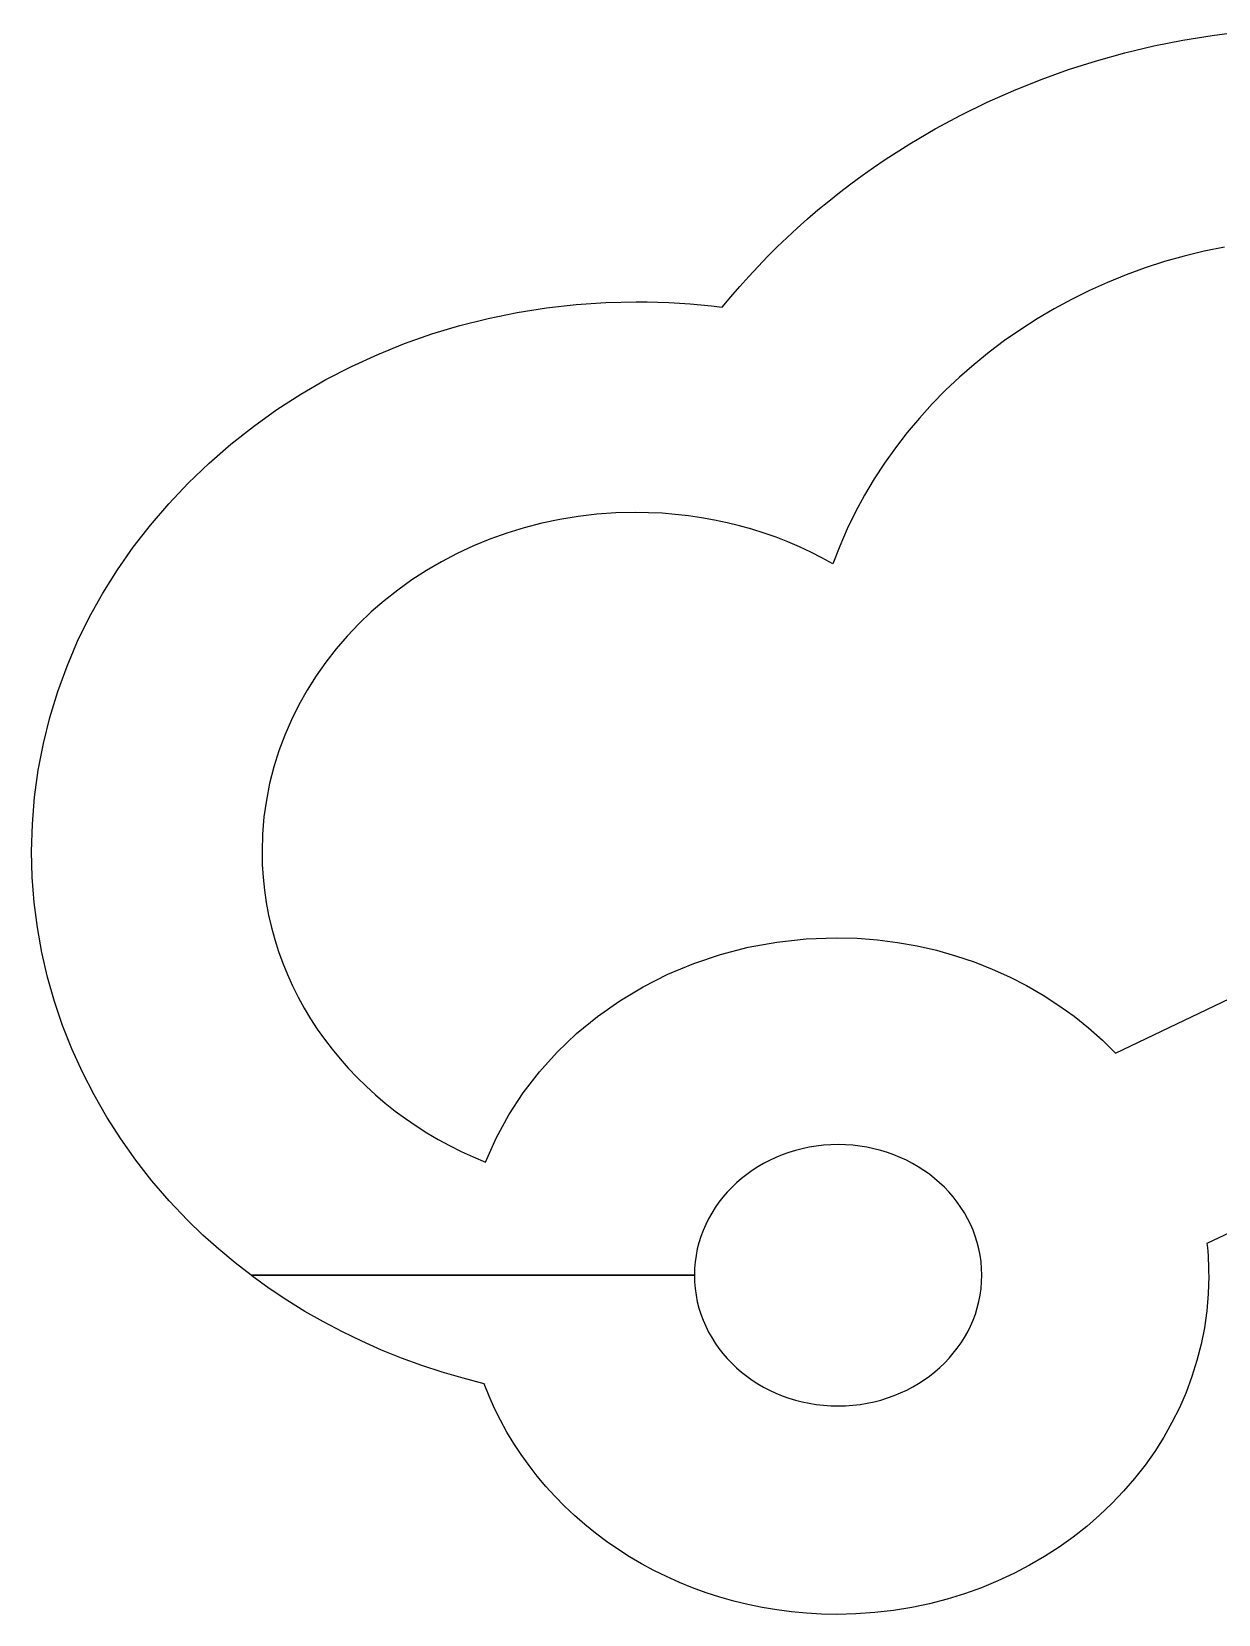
# Model space of a CAD drawing. Header units: millimetres. Extents: x 5 to 293, y -205 to -3.
# Drawn here: x 124.88 to 129.14, y -204.67 to -198.99 of the extents above; entities that cross this region are included whole.
import ezdxf

# ---------------------------------------------------------------- set-up
doc = ezdxf.new("R2010")
doc.units = ezdxf.units.MM
doc.layers.add('BLUETHIRTYONE', color=171, linetype='CONTINUOUS')
doc.layers.add('RED', color=14, linetype='CONTINUOUS')

msp = doc.modelspace()

# ---------------------------------------------------------------- linework, layer by layer
at = {"layer": 'BLUETHIRTYONE', "linetype": 'CONTINUOUS'}
for p, q in [((128.9083, -199.0456), (129.0125, -199.0248)), ((129.0125, -199.0248), (129.1178, -199.0076)), ((129.1178, -199.0076), (129.2241, -198.9943)), ((128.7036, -199.0984), (128.8053, -199.0702)), ((128.8053, -199.0702), (128.9083, -199.0456)), ((128.5042, -199.1658), (128.6032, -199.1303)), ((128.6032, -199.1303), (128.7036, -199.0984)), ((128.4067, -199.2049), (128.5042, -199.1658)), ((128.2167, -199.2938), (128.3108, -199.2476)), ((128.3108, -199.2476), (128.4067, -199.2049)), ((128.1242, -199.3435), (128.2167, -199.2938)), ((128.0336, -199.3967), (128.1242, -199.3435)), ((127.9449, -199.4534), (128.0336, -199.3967)), ((127.8618, -199.5109), (127.903, -199.4818)), ((127.903, -199.4818), (127.9449, -199.4534)), ((127.8212, -199.5407), (127.8618, -199.5109)), ((127.7423, -199.6021), (127.7814, -199.5711)), ((127.7814, -199.5711), (127.8212, -199.5407)), ((127.6661, -199.666), (127.7038, -199.6337)), ((127.7038, -199.6337), (127.7423, -199.6021)), ((127.5929, -199.7324), (127.6292, -199.6989)), ((127.6292, -199.6989), (127.6661, -199.666)), ((127.5574, -199.7665), (127.5929, -199.7324)), ((127.4887, -199.8364), (127.5227, -199.8011)), ((127.5227, -199.8011), (127.5574, -199.7665)), ((128.9475, -199.8195), (128.8781, -199.8419)), ((129.0182, -199.7995), (128.9475, -199.8195)), ((129.0901, -199.782), (129.0182, -199.7995)), ((129.163, -199.7671), (129.0901, -199.782)), ((127.423, -199.9085), (127.4555, -199.8722)), ((127.4555, -199.8722), (127.4887, -199.8364)), ((128.8099, -199.8667), (128.7431, -199.8938)), ((128.8781, -199.8419), (128.8099, -199.8667)), ((127.3913, -199.9454), (127.423, -199.9085)), ((128.6776, -199.9232), (128.6137, -199.9548)), ((128.7431, -199.8938), (128.6776, -199.9232)), ((126.6244, -200.0018), (126.7293, -199.9853)), ((126.7293, -199.9853), (126.8356, -199.9734)), ((126.8356, -199.9734), (126.943, -199.9663)), ((126.943, -199.9663), (127.0514, -199.9639)), ((127.0514, -199.9639), (127.0904, -199.9642)), ((127.0904, -199.9642), (127.1293, -199.965)), ((127.1293, -199.965), (127.1681, -199.9664)), ((127.1681, -199.9664), (127.2067, -199.9684)), ((127.2067, -199.9684), (127.2452, -199.971)), ((127.2452, -199.971), (127.2836, -199.9743)), ((127.2836, -199.9743), (127.322, -199.9783)), ((127.322, -199.9783), (127.3604, -199.9829)), ((127.3604, -199.9829), (127.3913, -199.9454)), ((128.5512, -199.9886), (128.4903, -200.0244)), ((128.6137, -199.9548), (128.5512, -199.9886)), ((126.3186, -200.0786), (126.4188, -200.0485)), ((126.4188, -200.0485), (126.5208, -200.0229)), ((126.5208, -200.0229), (126.6244, -200.0018)), ((128.4903, -200.0244), (128.4311, -200.0624)), ((126.2202, -200.1131), (126.3186, -200.0786)), ((128.3736, -200.1023), (128.3179, -200.1441)), ((128.4311, -200.0624), (128.3736, -200.1023)), ((126.0297, -200.1953), (126.1239, -200.1521)), ((126.1239, -200.1521), (126.2202, -200.1131)), ((128.3179, -200.1441), (128.264, -200.1879)), ((125.9379, -200.2428), (126.0297, -200.1953)), ((128.264, -200.1879), (128.2119, -200.2334)), ((125.8486, -200.2946), (125.9379, -200.2428)), ((128.2119, -200.2334), (128.1618, -200.2808)), ((125.7619, -200.3505), (125.8486, -200.2946)), ((128.1138, -200.3299), (128.0678, -200.3806)), ((128.1618, -200.2808), (128.1138, -200.3299)), ((125.6779, -200.4106), (125.7619, -200.3505)), ((128.0678, -200.3806), (128.0239, -200.433)), ((125.5969, -200.4747), (125.6779, -200.4106)), ((128.0239, -200.433), (127.9822, -200.4869)), ((125.519, -200.5428), (125.5969, -200.4747)), ((127.9822, -200.4869), (127.9428, -200.5423)), ((125.4444, -200.6139), (125.519, -200.5428)), ((127.9428, -200.5423), (127.9057, -200.5992)), ((125.3742, -200.6879), (125.4444, -200.6139)), ((127.9057, -200.5992), (127.871, -200.6574)), ((127.871, -200.6574), (127.8387, -200.717)), ((125.3083, -200.7644), (125.3742, -200.6879)), ((126.9104, -200.7256), (126.8434, -200.7333)), ((126.9784, -200.7209), (126.9104, -200.7256)), ((127.0472, -200.7193), (126.9784, -200.7209)), ((127.0959, -200.7201), (127.0472, -200.7193)), ((127.1442, -200.7224), (127.0959, -200.7201)), ((127.1919, -200.7262), (127.1442, -200.7224)), ((127.2392, -200.7315), (127.1919, -200.7262)), ((127.8387, -200.717), (127.8089, -200.7779)), ((125.2469, -200.8434), (125.3083, -200.7644)), ((126.6493, -200.7741), (126.5871, -200.7933)), ((126.7128, -200.7577), (126.6493, -200.7741)), ((126.7775, -200.7441), (126.7128, -200.7577)), ((126.8434, -200.7333), (126.7775, -200.7441)), ((127.2859, -200.7383), (127.2392, -200.7315)), ((127.332, -200.7465), (127.2859, -200.7383)), ((127.3776, -200.7562), (127.332, -200.7465)), ((127.4225, -200.7672), (127.3776, -200.7562)), ((127.4668, -200.7796), (127.4225, -200.7672)), ((127.5104, -200.7934), (127.4668, -200.7796)), ((127.8089, -200.7779), (127.7817, -200.8401)), ((125.19, -200.9248), (125.2469, -200.8434)), ((126.4671, -200.8396), (126.4094, -200.8665)), ((126.5263, -200.8152), (126.4671, -200.8396)), ((126.5871, -200.7933), (126.5263, -200.8152)), ((127.5534, -200.8085), (127.5104, -200.7934)), ((127.5956, -200.825), (127.5534, -200.8085)), ((127.6372, -200.8427), (127.5956, -200.825)), ((127.6779, -200.8617), (127.6372, -200.8427)), ((127.7817, -200.8401), (127.757, -200.9034)), ((126.3533, -200.8959), (126.299, -200.9276)), ((126.4094, -200.8665), (126.3533, -200.8959)), ((127.7179, -200.8819), (127.6779, -200.8617)), ((127.757, -200.9034), (127.7179, -200.8819)), ((125.1377, -201.0084), (125.19, -200.9248)), ((126.299, -200.9276), (126.2465, -200.9615)), ((125.0901, -201.0941), (125.1377, -201.0084)), ((126.196, -200.9977), (126.1474, -201.036)), ((126.2465, -200.9615), (126.196, -200.9977)), ((126.1474, -201.036), (126.101, -201.0763)), ((125.0472, -201.1817), (125.0901, -201.0941)), ((126.0566, -201.1186), (126.0146, -201.1628)), ((126.101, -201.0763), (126.0566, -201.1186)), ((125.0091, -201.2711), (125.0472, -201.1817)), ((126.0146, -201.1628), (125.9749, -201.2088)), ((125.9749, -201.2088), (125.9375, -201.2565)), ((124.9758, -201.3621), (125.0091, -201.2711)), ((125.9375, -201.2565), (125.9027, -201.3059)), ((125.9027, -201.3059), (125.8705, -201.3568)), ((124.9475, -201.4547), (124.9758, -201.3621)), ((125.841, -201.4093), (125.8142, -201.4631)), ((125.8705, -201.3568), (125.841, -201.4093)), ((124.9242, -201.5487), (124.9475, -201.4547)), ((125.8142, -201.4631), (125.7902, -201.5183)), ((125.7902, -201.5183), (125.7692, -201.5748)), ((124.9059, -201.6439), (124.9242, -201.5487)), ((125.7692, -201.5748), (125.7511, -201.6325)), ((125.7511, -201.6325), (125.7362, -201.6912)), ((124.8928, -201.7403), (124.9059, -201.6439)), ((125.7362, -201.6912), (125.7244, -201.751)), ((124.8849, -201.8377), (124.8928, -201.7403)), ((125.7244, -201.751), (125.7159, -201.8118)), ((128.7717, -202.659), (130.563, -201.803)), ((124.8822, -201.9359), (124.8849, -201.8377)), ((125.7159, -201.8118), (125.7107, -201.8734)), ((125.7107, -201.8734), (125.709, -201.9359)), ((124.8846, -202.0274), (124.8822, -201.9359)), ((125.709, -201.9359), (125.7099, -201.9824)), ((124.8915, -202.1183), (124.8846, -202.0274)), ((125.7099, -201.9824), (125.7128, -202.0286)), ((125.7128, -202.0286), (125.7175, -202.0742)), ((125.7175, -202.0742), (125.7241, -202.1193)), ((124.9029, -202.2085), (124.8915, -202.1183)), ((125.7241, -202.1193), (125.7324, -202.1639)), ((125.7324, -202.1639), (125.7425, -202.2079)), ((124.9189, -202.2979), (124.9029, -202.2085)), ((125.7425, -202.2079), (125.7544, -202.2513)), ((125.7544, -202.2513), (125.7679, -202.2941)), ((127.4538, -202.2793), (127.5565, -202.2606)), ((127.5565, -202.2606), (127.6618, -202.2491)), ((127.6618, -202.2491), (127.7696, -202.2452)), ((127.7696, -202.2452), (127.8439, -202.2471)), ((127.8439, -202.2471), (127.9171, -202.2526)), ((127.9171, -202.2526), (127.9892, -202.2618)), ((127.9892, -202.2618), (128.06, -202.2744)), ((124.9393, -202.3863), (124.9189, -202.2979)), ((125.7679, -202.2941), (125.7831, -202.3362)), ((127.2578, -202.3374), (127.3541, -202.305)), ((127.3541, -202.305), (127.4538, -202.2793)), ((128.06, -202.2744), (128.1295, -202.2903)), ((128.1295, -202.2903), (128.1975, -202.3096)), ((128.1975, -202.3096), (128.2639, -202.332)), ((125.7831, -202.3362), (125.7999, -202.3776)), ((125.7999, -202.3776), (125.8183, -202.4183)), ((127.0765, -202.4211), (127.1652, -202.3762)), ((127.1652, -202.3762), (127.2578, -202.3374)), ((128.2639, -202.332), (128.3286, -202.3574)), ((128.3286, -202.3574), (128.3914, -202.3859)), ((124.964, -202.4735), (124.9393, -202.3863)), ((125.8183, -202.4183), (125.8382, -202.4582)), ((126.9922, -202.4718), (127.0765, -202.4211)), ((128.3914, -202.3859), (128.4524, -202.4171)), ((128.4524, -202.4171), (128.5113, -202.4512)), ((124.9932, -202.5596), (124.964, -202.4735)), ((125.8382, -202.4582), (125.8597, -202.4973)), ((126.9124, -202.528), (126.9922, -202.4718)), ((128.5113, -202.4512), (128.5681, -202.4878)), ((128.5681, -202.4878), (128.6227, -202.5271)), ((130.9721, -202.4483), (129.0995, -203.3422)), ((125.8597, -202.4973), (125.8827, -202.5356)), ((125.8827, -202.5356), (125.9071, -202.5731)), ((126.8376, -202.5893), (126.9124, -202.528)), ((128.6227, -202.5271), (128.6748, -202.5687)), ((125.0266, -202.6443), (124.9932, -202.5596)), ((125.9071, -202.5731), (125.9329, -202.6096)), ((126.7681, -202.6556), (126.8376, -202.5893)), ((128.6748, -202.5687), (128.7246, -202.6127)), ((125.0642, -202.7275), (125.0266, -202.6443)), ((125.9329, -202.6096), (125.9601, -202.6453)), ((125.9601, -202.6453), (125.9887, -202.68)), ((126.7041, -202.7264), (126.7681, -202.6556)), ((128.7246, -202.6127), (128.7717, -202.659)), ((125.9887, -202.68), (126.0185, -202.7137)), ((126.0185, -202.7137), (126.0497, -202.7465)), ((125.106, -202.8091), (125.0642, -202.7275)), ((126.0497, -202.7465), (126.0821, -202.7782)), ((126.6461, -202.8016), (126.7041, -202.7264)), ((125.1519, -202.8891), (125.106, -202.8091)), ((126.0821, -202.7782), (126.1157, -202.8088)), ((126.1157, -202.8088), (126.1504, -202.8384)), ((126.5943, -202.8808), (126.6461, -202.8016)), ((125.202, -202.9671), (125.1519, -202.8891)), ((126.1504, -202.8384), (126.1864, -202.8668)), ((126.1864, -202.8668), (126.2234, -202.8941)), ((126.5491, -202.9637), (126.5943, -202.8808)), ((126.2234, -202.8941), (126.2615, -202.9201)), ((126.2615, -202.9201), (126.3006, -202.945)), ((126.3006, -202.945), (126.3408, -202.9686)), ((125.256, -203.0433), (125.202, -202.9671)), ((126.3408, -202.9686), (126.3819, -202.9909)), ((126.3819, -202.9909), (126.4239, -203.012)), ((126.5107, -203.0499), (126.5491, -202.9637)), ((127.6473, -203.0021), (127.6228, -203.0085)), ((127.6722, -202.9969), (127.6473, -203.0021)), ((127.6975, -202.9927), (127.6722, -202.9969)), ((127.7233, -202.9897), (127.6975, -202.9927)), ((127.7494, -202.9879), (127.7233, -202.9897)), ((127.7758, -202.9873), (127.7494, -202.9879)), ((127.8023, -202.9879), (127.7758, -202.9873)), ((127.8284, -202.9897), (127.8023, -202.9879)), ((127.8542, -202.9927), (127.8284, -202.9897)), ((127.8795, -202.9968), (127.8542, -202.9927)), ((127.9044, -203.002), (127.8795, -202.9968)), ((127.9289, -203.0083), (127.9044, -203.002)), ((125.314, -203.1173), (125.256, -203.0433)), ((126.4239, -203.012), (126.4669, -203.0316)), ((126.4669, -203.0316), (126.5107, -203.0499)), ((127.5088, -203.0554), (127.4879, -203.0676)), ((127.5304, -203.044), (127.5088, -203.0554)), ((127.5527, -203.0337), (127.5304, -203.044)), ((127.5755, -203.0243), (127.5527, -203.0337)), ((127.5989, -203.0158), (127.5755, -203.0243)), ((127.6228, -203.0085), (127.5989, -203.0158)), ((127.9528, -203.0156), (127.9289, -203.0083)), ((127.9762, -203.024), (127.9528, -203.0156)), ((127.999, -203.0333), (127.9762, -203.024)), ((128.0213, -203.0437), (127.999, -203.0333)), ((128.0428, -203.0549), (128.0213, -203.0437)), ((128.0638, -203.0671), (128.0428, -203.0549)), ((127.4295, -203.1094), (127.4115, -203.1249)), ((127.4482, -203.0946), (127.4295, -203.1094)), ((127.4677, -203.0807), (127.4482, -203.0946)), ((127.4879, -203.0676), (127.4677, -203.0807)), ((128.084, -203.0801), (128.0638, -203.0671)), ((128.1035, -203.094), (128.084, -203.0801)), ((128.1222, -203.1087), (128.1035, -203.094)), ((128.1401, -203.1242), (128.1222, -203.1087)), ((125.376, -203.1892), (125.314, -203.1173)), ((127.3782, -203.1582), (127.3629, -203.176)), ((127.3944, -203.1412), (127.3782, -203.1582)), ((127.4115, -203.1249), (127.3944, -203.1412)), ((128.1572, -203.1405), (128.1401, -203.1242)), ((128.1735, -203.1574), (128.1572, -203.1405)), ((128.1888, -203.1751), (128.1735, -203.1574)), ((125.4418, -203.2587), (125.376, -203.1892)), ((127.335, -203.2134), (127.3226, -203.233)), ((127.3485, -203.1943), (127.335, -203.2134)), ((127.3629, -203.176), (127.3485, -203.1943)), ((128.2032, -203.1935), (128.1888, -203.1751)), ((128.2166, -203.2125), (128.2032, -203.1935)), ((128.2291, -203.2322), (128.2166, -203.2125)), ((125.4967, -203.3118), (125.4418, -203.2587)), ((127.3008, -203.274), (127.2916, -203.2952)), ((127.3112, -203.2532), (127.3008, -203.274)), ((127.3226, -203.233), (127.3112, -203.2532)), ((128.2405, -203.2524), (128.2291, -203.2322)), ((128.2509, -203.2732), (128.2405, -203.2524)), ((128.2601, -203.2945), (128.2509, -203.2732)), ((125.5535, -203.3628), (125.4967, -203.3118)), ((127.2765, -203.3392), (127.2707, -203.3618)), ((127.2834, -203.317), (127.2765, -203.3392)), ((127.2916, -203.2952), (127.2834, -203.317)), ((128.2682, -203.3163), (128.2601, -203.2945)), ((128.2752, -203.3386), (128.2682, -203.3163)), ((128.281, -203.3613), (128.2752, -203.3386)), ((129.0995, -203.3422), (129.1009, -203.3566)), ((125.6121, -203.4117), (125.5535, -203.3628)), ((127.2661, -203.3849), (127.2628, -203.4083)), ((127.2707, -203.3618), (127.2661, -203.3849)), ((128.2855, -203.3845), (128.281, -203.3613)), ((128.2888, -203.408), (128.2855, -203.3845)), ((129.1009, -203.3566), (129.1022, -203.3713)), ((129.1022, -203.3713), (129.1033, -203.3861)), ((129.1033, -203.3861), (129.1042, -203.4011)), ((125.6694, -203.4561), (125.6121, -203.4117)), ((125.6724, -203.4584), (125.6694, -203.4561)), ((125.6694, -203.4561), (127.2602, -203.4561)), ((127.2602, -203.4561), (125.6694, -203.4561)), ((127.2608, -203.432), (127.2602, -203.4561)), ((127.2602, -203.4561), (127.2608, -203.4803)), ((127.2628, -203.4083), (127.2608, -203.432)), ((128.2908, -203.4319), (128.2888, -203.408)), ((128.2915, -203.4561), (128.2908, -203.4319)), ((128.2908, -203.4802), (128.2915, -203.4561)), ((129.1042, -203.4011), (129.1048, -203.416)), ((129.1048, -203.416), (129.1053, -203.4308)), ((129.1053, -203.4308), (129.1056, -203.4455)), ((129.1056, -203.4455), (129.1057, -203.4599)), ((125.7344, -203.5031), (125.6724, -203.4584)), ((125.7979, -203.5455), (125.7344, -203.5031)), ((127.2608, -203.4803), (127.2628, -203.5042)), ((127.2628, -203.5042), (127.2661, -203.5277)), ((128.2856, -203.5273), (128.2889, -203.5039)), ((128.2889, -203.5039), (128.2908, -203.4802)), ((129.1057, -203.4599), (129.104, -203.5222)), ((125.863, -203.5858), (125.7979, -203.5455)), ((127.2661, -203.5277), (127.2707, -203.5509)), ((127.2707, -203.5509), (127.2765, -203.5736)), ((128.2753, -203.573), (128.2811, -203.5504)), ((128.2811, -203.5504), (128.2856, -203.5273)), ((129.104, -203.5222), (129.0988, -203.5836)), ((125.9295, -203.6238), (125.863, -203.5858)), ((125.9974, -203.6596), (125.9295, -203.6238)), ((127.2765, -203.5736), (127.2834, -203.5959)), ((127.2834, -203.5959), (127.2916, -203.6177)), ((127.2916, -203.6177), (127.3008, -203.639)), ((128.2512, -203.6382), (128.2604, -203.617)), ((128.2604, -203.617), (128.2684, -203.5952)), ((128.2684, -203.5952), (128.2753, -203.573)), ((129.0988, -203.5836), (129.0903, -203.6442)), ((126.0667, -203.6931), (125.9974, -203.6596)), ((127.3008, -203.639), (127.3112, -203.6598)), ((127.3112, -203.6598), (127.3226, -203.68)), ((127.3226, -203.68), (127.335, -203.6997)), ((128.2171, -203.6988), (128.2295, -203.6792)), ((128.2295, -203.6792), (128.2409, -203.659)), ((128.2409, -203.659), (128.2512, -203.6382)), ((129.0903, -203.6442), (129.0785, -203.7038)), ((126.1372, -203.7244), (126.0667, -203.6931)), ((126.2089, -203.7533), (126.1372, -203.7244)), ((127.335, -203.6997), (127.3485, -203.7187)), ((127.3485, -203.7187), (127.3629, -203.7371)), ((127.3629, -203.7371), (127.3782, -203.7548)), ((128.1741, -203.754), (128.1894, -203.7362)), ((128.1894, -203.7362), (128.2038, -203.7179)), ((128.2038, -203.7179), (128.2171, -203.6988)), ((129.0785, -203.7038), (129.0636, -203.7624)), ((126.2818, -203.7798), (126.2089, -203.7533)), ((126.3557, -203.804), (126.2818, -203.7798)), ((127.3782, -203.7548), (127.3944, -203.7717)), ((127.3944, -203.7717), (127.4115, -203.788)), ((127.4115, -203.788), (127.4295, -203.8035)), ((128.123, -203.8028), (128.1409, -203.7873)), ((128.1409, -203.7873), (128.158, -203.771)), ((128.158, -203.771), (128.1741, -203.754)), ((129.0636, -203.7624), (129.0456, -203.8199)), ((126.4306, -203.8258), (126.3557, -203.804)), ((126.5065, -203.8452), (126.4306, -203.8258)), ((126.5241, -203.8898), (126.5065, -203.8452)), ((127.4295, -203.8035), (127.4482, -203.8182)), ((127.4482, -203.8182), (127.4677, -203.8321)), ((127.4677, -203.8321), (127.4879, -203.8451)), ((127.4879, -203.8451), (127.5088, -203.8573)), ((128.0438, -203.8568), (128.0647, -203.8446)), ((128.0647, -203.8446), (128.0849, -203.8315)), ((128.0849, -203.8315), (128.1044, -203.8176)), ((128.1044, -203.8176), (128.123, -203.8028)), ((129.0456, -203.8199), (129.0246, -203.8762)), ((126.5435, -203.9336), (126.5241, -203.8898)), ((127.5088, -203.8573), (127.5304, -203.8685)), ((127.5304, -203.8685), (127.5527, -203.8789)), ((127.5527, -203.8789), (127.5755, -203.8882)), ((127.5755, -203.8882), (127.5989, -203.8966)), ((127.5989, -203.8966), (127.6228, -203.9039)), ((127.6228, -203.9039), (127.6473, -203.9102)), ((127.6473, -203.9102), (127.6722, -203.9154)), ((127.8801, -203.9153), (127.9051, -203.9101)), ((127.9051, -203.9101), (127.9296, -203.9037)), ((127.9296, -203.9037), (127.9536, -203.8964)), ((127.9536, -203.8964), (127.9771, -203.8879)), ((127.9771, -203.8879), (127.9999, -203.8785)), ((127.9999, -203.8785), (128.0222, -203.8682)), ((128.0222, -203.8682), (128.0438, -203.8568)), ((129.0246, -203.8762), (129.0006, -203.9312)), ((126.5647, -203.9765), (126.5435, -203.9336)), ((127.6722, -203.9154), (127.6975, -203.9195)), ((127.6975, -203.9195), (127.7233, -203.9225)), ((127.7233, -203.9225), (127.7494, -203.9243)), ((127.7494, -203.9243), (127.7758, -203.9249)), ((127.7758, -203.9249), (127.8025, -203.9243)), ((127.8025, -203.9243), (127.8288, -203.9225)), ((127.8288, -203.9225), (127.8547, -203.9195)), ((127.8547, -203.9195), (127.8801, -203.9153)), ((129.0006, -203.9312), (128.9738, -203.9849)), ((126.5877, -204.0186), (126.5647, -203.9765)), ((126.6125, -204.0597), (126.5877, -204.0186)), ((128.9738, -203.9849), (128.9443, -204.0372)), ((126.6389, -204.0998), (126.6125, -204.0597)), ((128.9443, -204.0372), (128.9121, -204.088)), ((126.6669, -204.139), (126.6389, -204.0998)), ((128.8774, -204.1372), (128.8401, -204.1848)), ((128.9121, -204.088), (128.8774, -204.1372)), ((126.6965, -204.177), (126.6669, -204.139)), ((126.7277, -204.214), (126.6965, -204.177)), ((128.8401, -204.1848), (128.8005, -204.2306)), ((126.7604, -204.2499), (126.7277, -204.214)), ((126.7945, -204.2846), (126.7604, -204.2499)), ((128.8005, -204.2306), (128.7585, -204.2747)), ((126.8301, -204.318), (126.7945, -204.2846)), ((128.7585, -204.2747), (128.7143, -204.3168)), ((126.867, -204.3502), (126.8301, -204.318)), ((126.9053, -204.3812), (126.867, -204.3502)), ((128.6679, -204.357), (128.6195, -204.3952)), ((128.7143, -204.3168), (128.6679, -204.357)), ((126.9448, -204.4108), (126.9053, -204.3812)), ((126.9856, -204.439), (126.9448, -204.4108)), ((128.6195, -204.3952), (128.569, -204.4312)), ((127.0276, -204.4658), (126.9856, -204.439)), ((127.0708, -204.4912), (127.0276, -204.4658)), ((128.5167, -204.4651), (128.4626, -204.4967)), ((128.569, -204.4312), (128.5167, -204.4651)), ((127.115, -204.5151), (127.0708, -204.4912)), ((127.1603, -204.5375), (127.115, -204.5151)), ((128.4067, -204.526), (128.3492, -204.5528)), ((128.4626, -204.4967), (128.4067, -204.526)), ((127.2067, -204.5583), (127.1603, -204.5375)), ((127.254, -204.5775), (127.2067, -204.5583)), ((127.3023, -204.595), (127.254, -204.5775)), ((128.2901, -204.5771), (128.2296, -204.5989)), ((128.3492, -204.5528), (128.2901, -204.5771)), ((127.3514, -204.6109), (127.3023, -204.595)), ((127.4015, -204.6251), (127.3514, -204.6109)), ((127.4523, -204.6375), (127.4015, -204.6251)), ((127.5038, -204.6481), (127.4523, -204.6375)), ((127.5561, -204.6568), (127.5038, -204.6481)), ((128.04, -204.648), (127.9744, -204.6587)), ((128.1044, -204.6344), (128.04, -204.648)), ((128.1677, -204.618), (128.1044, -204.6344)), ((128.2296, -204.5989), (128.1677, -204.618)), ((127.6091, -204.6637), (127.5561, -204.6568)), ((127.6627, -204.6687), (127.6091, -204.6637)), ((127.7169, -204.6717), (127.6627, -204.6687)), ((127.7717, -204.6727), (127.7169, -204.6717)), ((127.8401, -204.6711), (127.7717, -204.6727)), ((127.9077, -204.6664), (127.8401, -204.6711)), ((127.9744, -204.6587), (127.9077, -204.6664))]:
    msp.add_line(p, q, dxfattribs=at)
at = {"layer": 'RED', "linetype": 'CONTINUOUS'}
for p, q in [((128.9083, -199.0456), (129.0125, -199.0248)), ((129.0125, -199.0248), (129.1178, -199.0076)), ((129.1178, -199.0076), (129.2241, -198.9943)), ((128.7036, -199.0984), (128.8053, -199.0702)), ((128.8053, -199.0702), (128.9083, -199.0456)), ((128.5042, -199.1658), (128.6032, -199.1303)), ((128.6032, -199.1303), (128.7036, -199.0984)), ((128.4067, -199.2049), (128.5042, -199.1658)), ((128.2167, -199.2938), (128.3108, -199.2476)), ((128.3108, -199.2476), (128.4067, -199.2049)), ((128.1242, -199.3435), (128.2167, -199.2938)), ((128.0336, -199.3967), (128.1242, -199.3435)), ((127.9449, -199.4534), (128.0336, -199.3967)), ((127.8618, -199.5109), (127.903, -199.4818)), ((127.903, -199.4818), (127.9449, -199.4534)), ((127.8212, -199.5407), (127.8618, -199.5109)), ((127.7423, -199.6021), (127.7814, -199.5711)), ((127.7814, -199.5711), (127.8212, -199.5407)), ((127.6661, -199.666), (127.7038, -199.6337)), ((127.7038, -199.6337), (127.7423, -199.6021)), ((127.5929, -199.7324), (127.6292, -199.6989)), ((127.6292, -199.6989), (127.6661, -199.666)), ((127.5574, -199.7665), (127.5929, -199.7324)), ((127.4887, -199.8364), (127.5227, -199.8011)), ((127.5227, -199.8011), (127.5574, -199.7665)), ((128.9475, -199.8195), (128.8781, -199.8419)), ((129.0182, -199.7995), (128.9475, -199.8195)), ((129.0901, -199.782), (129.0182, -199.7995)), ((129.163, -199.7671), (129.0901, -199.782)), ((127.423, -199.9085), (127.4555, -199.8722)), ((127.4555, -199.8722), (127.4887, -199.8364)), ((128.8099, -199.8667), (128.7431, -199.8938)), ((128.8781, -199.8419), (128.8099, -199.8667)), ((127.3913, -199.9454), (127.423, -199.9085)), ((128.6776, -199.9232), (128.6137, -199.9548)), ((128.7431, -199.8938), (128.6776, -199.9232)), ((126.6244, -200.0018), (126.7293, -199.9853)), ((126.7293, -199.9853), (126.8356, -199.9734)), ((126.8356, -199.9734), (126.943, -199.9663)), ((126.943, -199.9663), (127.0514, -199.9639)), ((127.0514, -199.9639), (127.0904, -199.9642)), ((127.0904, -199.9642), (127.1293, -199.965)), ((127.1293, -199.965), (127.1681, -199.9664)), ((127.1681, -199.9664), (127.2067, -199.9684)), ((127.2067, -199.9684), (127.2452, -199.971)), ((127.2452, -199.971), (127.2836, -199.9743)), ((127.2836, -199.9743), (127.322, -199.9783)), ((127.322, -199.9783), (127.3604, -199.9829)), ((127.3604, -199.9829), (127.3913, -199.9454)), ((128.5512, -199.9886), (128.4903, -200.0244)), ((128.6137, -199.9548), (128.5512, -199.9886)), ((126.3186, -200.0786), (126.4188, -200.0485)), ((126.4188, -200.0485), (126.5208, -200.0229)), ((126.5208, -200.0229), (126.6244, -200.0018)), ((128.4903, -200.0244), (128.4311, -200.0624)), ((126.2202, -200.1131), (126.3186, -200.0786)), ((128.3736, -200.1023), (128.3179, -200.1441)), ((128.4311, -200.0624), (128.3736, -200.1023)), ((126.0297, -200.1953), (126.1239, -200.1521)), ((126.1239, -200.1521), (126.2202, -200.1131)), ((128.3179, -200.1441), (128.264, -200.1879)), ((125.9379, -200.2428), (126.0297, -200.1953)), ((128.264, -200.1879), (128.2119, -200.2334)), ((125.8486, -200.2946), (125.9379, -200.2428)), ((128.2119, -200.2334), (128.1618, -200.2808)), ((125.7619, -200.3505), (125.8486, -200.2946)), ((128.1138, -200.3299), (128.0678, -200.3806)), ((128.1618, -200.2808), (128.1138, -200.3299)), ((125.6779, -200.4106), (125.7619, -200.3505)), ((128.0678, -200.3806), (128.0239, -200.433)), ((125.5969, -200.4747), (125.6779, -200.4106)), ((128.0239, -200.433), (127.9822, -200.4869)), ((125.519, -200.5428), (125.5969, -200.4747)), ((127.9822, -200.4869), (127.9428, -200.5423)), ((125.4444, -200.6139), (125.519, -200.5428)), ((127.9428, -200.5423), (127.9057, -200.5992)), ((125.3742, -200.6879), (125.4444, -200.6139)), ((127.9057, -200.5992), (127.871, -200.6574)), ((127.871, -200.6574), (127.8387, -200.717)), ((125.3083, -200.7644), (125.3742, -200.6879)), ((126.9104, -200.7256), (126.8434, -200.7333)), ((126.9784, -200.7209), (126.9104, -200.7256)), ((127.0472, -200.7193), (126.9784, -200.7209)), ((127.0959, -200.7201), (127.0472, -200.7193)), ((127.1442, -200.7224), (127.0959, -200.7201)), ((127.1919, -200.7262), (127.1442, -200.7224)), ((127.2392, -200.7315), (127.1919, -200.7262)), ((127.8387, -200.717), (127.8089, -200.7779)), ((125.2469, -200.8434), (125.3083, -200.7644)), ((126.6493, -200.7741), (126.5871, -200.7933)), ((126.7128, -200.7577), (126.6493, -200.7741)), ((126.7775, -200.7441), (126.7128, -200.7577)), ((126.8434, -200.7333), (126.7775, -200.7441)), ((127.2859, -200.7383), (127.2392, -200.7315)), ((127.332, -200.7465), (127.2859, -200.7383)), ((127.3776, -200.7562), (127.332, -200.7465)), ((127.4225, -200.7672), (127.3776, -200.7562)), ((127.4668, -200.7796), (127.4225, -200.7672)), ((127.5104, -200.7934), (127.4668, -200.7796)), ((127.8089, -200.7779), (127.7817, -200.8401)), ((125.19, -200.9248), (125.2469, -200.8434)), ((126.4671, -200.8396), (126.4094, -200.8665)), ((126.5263, -200.8152), (126.4671, -200.8396)), ((126.5871, -200.7933), (126.5263, -200.8152)), ((127.5534, -200.8085), (127.5104, -200.7934)), ((127.5956, -200.825), (127.5534, -200.8085)), ((127.6372, -200.8427), (127.5956, -200.825)), ((127.6779, -200.8617), (127.6372, -200.8427)), ((127.7817, -200.8401), (127.757, -200.9034)), ((126.3533, -200.8959), (126.299, -200.9276)), ((126.4094, -200.8665), (126.3533, -200.8959)), ((127.7179, -200.8819), (127.6779, -200.8617)), ((127.757, -200.9034), (127.7179, -200.8819)), ((125.1377, -201.0084), (125.19, -200.9248)), ((126.299, -200.9276), (126.2465, -200.9615)), ((125.0901, -201.0941), (125.1377, -201.0084)), ((126.196, -200.9977), (126.1474, -201.036)), ((126.2465, -200.9615), (126.196, -200.9977)), ((126.1474, -201.036), (126.101, -201.0763)), ((125.0472, -201.1817), (125.0901, -201.0941)), ((126.0566, -201.1186), (126.0146, -201.1628)), ((126.101, -201.0763), (126.0566, -201.1186)), ((125.0091, -201.2711), (125.0472, -201.1817)), ((126.0146, -201.1628), (125.9749, -201.2088)), ((125.9749, -201.2088), (125.9375, -201.2565)), ((124.9758, -201.3621), (125.0091, -201.2711)), ((125.9375, -201.2565), (125.9027, -201.3059)), ((125.9027, -201.3059), (125.8705, -201.3568)), ((124.9475, -201.4547), (124.9758, -201.3621)), ((125.841, -201.4093), (125.8142, -201.4631)), ((125.8705, -201.3568), (125.841, -201.4093)), ((124.9242, -201.5487), (124.9475, -201.4547)), ((125.8142, -201.4631), (125.7902, -201.5183)), ((125.7902, -201.5183), (125.7692, -201.5748)), ((124.9059, -201.6439), (124.9242, -201.5487)), ((125.7692, -201.5748), (125.7511, -201.6325)), ((125.7511, -201.6325), (125.7362, -201.6912)), ((124.8928, -201.7403), (124.9059, -201.6439)), ((125.7362, -201.6912), (125.7244, -201.751)), ((124.8849, -201.8377), (124.8928, -201.7403)), ((125.7244, -201.751), (125.7159, -201.8118)), ((128.7717, -202.659), (130.563, -201.803)), ((124.8822, -201.9359), (124.8849, -201.8377)), ((125.7159, -201.8118), (125.7107, -201.8734)), ((125.7107, -201.8734), (125.709, -201.9359)), ((124.8846, -202.0274), (124.8822, -201.9359)), ((125.709, -201.9359), (125.7099, -201.9824)), ((124.8915, -202.1183), (124.8846, -202.0274)), ((125.7099, -201.9824), (125.7128, -202.0286)), ((125.7128, -202.0286), (125.7175, -202.0742)), ((125.7175, -202.0742), (125.7241, -202.1193)), ((124.9029, -202.2085), (124.8915, -202.1183)), ((125.7241, -202.1193), (125.7324, -202.1639)), ((125.7324, -202.1639), (125.7425, -202.2079)), ((124.9189, -202.2979), (124.9029, -202.2085)), ((125.7425, -202.2079), (125.7544, -202.2513)), ((125.7544, -202.2513), (125.7679, -202.2941)), ((127.4538, -202.2793), (127.5565, -202.2606)), ((127.5565, -202.2606), (127.6618, -202.2491)), ((127.6618, -202.2491), (127.7696, -202.2452)), ((127.7696, -202.2452), (127.8439, -202.2471)), ((127.8439, -202.2471), (127.9171, -202.2526)), ((127.9171, -202.2526), (127.9892, -202.2618)), ((127.9892, -202.2618), (128.06, -202.2744)), ((124.9393, -202.3863), (124.9189, -202.2979)), ((125.7679, -202.2941), (125.7831, -202.3362)), ((127.2578, -202.3374), (127.3541, -202.305)), ((127.3541, -202.305), (127.4538, -202.2793)), ((128.06, -202.2744), (128.1295, -202.2903)), ((128.1295, -202.2903), (128.1975, -202.3096)), ((128.1975, -202.3096), (128.2639, -202.332)), ((125.7831, -202.3362), (125.7999, -202.3776)), ((125.7999, -202.3776), (125.8183, -202.4183)), ((127.0765, -202.4211), (127.1652, -202.3762)), ((127.1652, -202.3762), (127.2578, -202.3374)), ((128.2639, -202.332), (128.3286, -202.3574)), ((128.3286, -202.3574), (128.3914, -202.3859)), ((124.964, -202.4735), (124.9393, -202.3863)), ((125.8183, -202.4183), (125.8382, -202.4582)), ((126.9922, -202.4718), (127.0765, -202.4211)), ((128.3914, -202.3859), (128.4524, -202.4171)), ((128.4524, -202.4171), (128.5113, -202.4512)), ((124.9932, -202.5596), (124.964, -202.4735)), ((125.8382, -202.4582), (125.8597, -202.4973)), ((126.9124, -202.528), (126.9922, -202.4718)), ((128.5113, -202.4512), (128.5681, -202.4878)), ((128.5681, -202.4878), (128.6227, -202.5271)), ((130.9721, -202.4483), (129.0995, -203.3422)), ((125.8597, -202.4973), (125.8827, -202.5356)), ((125.8827, -202.5356), (125.9071, -202.5731)), ((126.8376, -202.5893), (126.9124, -202.528)), ((128.6227, -202.5271), (128.6748, -202.5687)), ((125.0266, -202.6443), (124.9932, -202.5596)), ((125.9071, -202.5731), (125.9329, -202.6096)), ((126.7681, -202.6556), (126.8376, -202.5893)), ((128.6748, -202.5687), (128.7246, -202.6127)), ((125.0642, -202.7275), (125.0266, -202.6443)), ((125.9329, -202.6096), (125.9601, -202.6453)), ((125.9601, -202.6453), (125.9887, -202.68)), ((126.7041, -202.7264), (126.7681, -202.6556)), ((128.7246, -202.6127), (128.7717, -202.659)), ((125.9887, -202.68), (126.0185, -202.7137)), ((126.0185, -202.7137), (126.0497, -202.7465)), ((125.106, -202.8091), (125.0642, -202.7275)), ((126.0497, -202.7465), (126.0821, -202.7782)), ((126.6461, -202.8016), (126.7041, -202.7264)), ((125.1519, -202.8891), (125.106, -202.8091)), ((126.0821, -202.7782), (126.1157, -202.8088)), ((126.1157, -202.8088), (126.1504, -202.8384)), ((126.5943, -202.8808), (126.6461, -202.8016)), ((125.202, -202.9671), (125.1519, -202.8891)), ((126.1504, -202.8384), (126.1864, -202.8668)), ((126.1864, -202.8668), (126.2234, -202.8941)), ((126.5491, -202.9637), (126.5943, -202.8808)), ((126.2234, -202.8941), (126.2615, -202.9201)), ((126.2615, -202.9201), (126.3006, -202.945)), ((126.3006, -202.945), (126.3408, -202.9686)), ((125.256, -203.0433), (125.202, -202.9671)), ((126.3408, -202.9686), (126.3819, -202.9909)), ((126.3819, -202.9909), (126.4239, -203.012)), ((126.5107, -203.0499), (126.5491, -202.9637)), ((127.6473, -203.0021), (127.6228, -203.0085)), ((127.6722, -202.9969), (127.6473, -203.0021)), ((127.6975, -202.9927), (127.6722, -202.9969)), ((127.7233, -202.9897), (127.6975, -202.9927)), ((127.7494, -202.9879), (127.7233, -202.9897)), ((127.7758, -202.9873), (127.7494, -202.9879)), ((127.8023, -202.9879), (127.7758, -202.9873)), ((127.8284, -202.9897), (127.8023, -202.9879)), ((127.8542, -202.9927), (127.8284, -202.9897)), ((127.8795, -202.9968), (127.8542, -202.9927)), ((127.9044, -203.002), (127.8795, -202.9968)), ((127.9289, -203.0083), (127.9044, -203.002)), ((125.314, -203.1173), (125.256, -203.0433)), ((126.4239, -203.012), (126.4669, -203.0316)), ((126.4669, -203.0316), (126.5107, -203.0499)), ((127.5088, -203.0554), (127.4879, -203.0676)), ((127.5304, -203.044), (127.5088, -203.0554)), ((127.5527, -203.0337), (127.5304, -203.044)), ((127.5755, -203.0243), (127.5527, -203.0337)), ((127.5989, -203.0158), (127.5755, -203.0243)), ((127.6228, -203.0085), (127.5989, -203.0158)), ((127.9528, -203.0156), (127.9289, -203.0083)), ((127.9762, -203.024), (127.9528, -203.0156)), ((127.999, -203.0333), (127.9762, -203.024)), ((128.0213, -203.0437), (127.999, -203.0333)), ((128.0428, -203.0549), (128.0213, -203.0437)), ((128.0638, -203.0671), (128.0428, -203.0549)), ((127.4295, -203.1094), (127.4115, -203.1249)), ((127.4482, -203.0946), (127.4295, -203.1094)), ((127.4677, -203.0807), (127.4482, -203.0946)), ((127.4879, -203.0676), (127.4677, -203.0807)), ((128.084, -203.0801), (128.0638, -203.0671)), ((128.1035, -203.094), (128.084, -203.0801)), ((128.1222, -203.1087), (128.1035, -203.094)), ((128.1401, -203.1242), (128.1222, -203.1087)), ((125.376, -203.1892), (125.314, -203.1173)), ((127.3782, -203.1582), (127.3629, -203.176)), ((127.3944, -203.1412), (127.3782, -203.1582)), ((127.4115, -203.1249), (127.3944, -203.1412)), ((128.1572, -203.1405), (128.1401, -203.1242)), ((128.1735, -203.1574), (128.1572, -203.1405)), ((128.1888, -203.1751), (128.1735, -203.1574)), ((125.4418, -203.2587), (125.376, -203.1892)), ((127.335, -203.2134), (127.3226, -203.233)), ((127.3485, -203.1943), (127.335, -203.2134)), ((127.3629, -203.176), (127.3485, -203.1943)), ((128.2032, -203.1935), (128.1888, -203.1751)), ((128.2166, -203.2125), (128.2032, -203.1935)), ((128.2291, -203.2322), (128.2166, -203.2125)), ((125.4967, -203.3118), (125.4418, -203.2587)), ((127.3008, -203.274), (127.2916, -203.2952)), ((127.3112, -203.2532), (127.3008, -203.274)), ((127.3226, -203.233), (127.3112, -203.2532)), ((128.2405, -203.2524), (128.2291, -203.2322)), ((128.2509, -203.2732), (128.2405, -203.2524)), ((128.2601, -203.2945), (128.2509, -203.2732)), ((125.5535, -203.3628), (125.4967, -203.3118)), ((127.2765, -203.3392), (127.2707, -203.3618)), ((127.2834, -203.317), (127.2765, -203.3392)), ((127.2916, -203.2952), (127.2834, -203.317)), ((128.2682, -203.3163), (128.2601, -203.2945)), ((128.2752, -203.3386), (128.2682, -203.3163)), ((128.281, -203.3613), (128.2752, -203.3386)), ((129.0995, -203.3422), (129.1009, -203.3566)), ((125.6121, -203.4117), (125.5535, -203.3628)), ((127.2661, -203.3849), (127.2628, -203.4083)), ((127.2707, -203.3618), (127.2661, -203.3849)), ((128.2855, -203.3845), (128.281, -203.3613)), ((128.2888, -203.408), (128.2855, -203.3845)), ((129.1009, -203.3566), (129.1022, -203.3713)), ((129.1022, -203.3713), (129.1033, -203.3861)), ((129.1033, -203.3861), (129.1042, -203.4011)), ((125.6694, -203.4561), (125.6121, -203.4117)), ((125.6724, -203.4584), (125.6694, -203.4561)), ((125.6694, -203.4561), (127.2602, -203.4561)), ((127.2602, -203.4561), (125.6694, -203.4561)), ((127.2608, -203.432), (127.2602, -203.4561)), ((127.2602, -203.4561), (127.2608, -203.4803)), ((127.2628, -203.4083), (127.2608, -203.432)), ((128.2908, -203.4319), (128.2888, -203.408)), ((128.2915, -203.4561), (128.2908, -203.4319)), ((128.2908, -203.4802), (128.2915, -203.4561)), ((129.1042, -203.4011), (129.1048, -203.416)), ((129.1048, -203.416), (129.1053, -203.4308)), ((129.1053, -203.4308), (129.1056, -203.4455)), ((129.1056, -203.4455), (129.1057, -203.4599)), ((125.7344, -203.5031), (125.6724, -203.4584)), ((125.7979, -203.5455), (125.7344, -203.5031)), ((127.2608, -203.4803), (127.2628, -203.5042)), ((127.2628, -203.5042), (127.2661, -203.5277)), ((128.2856, -203.5273), (128.2889, -203.5039)), ((128.2889, -203.5039), (128.2908, -203.4802)), ((129.1057, -203.4599), (129.104, -203.5222)), ((125.863, -203.5858), (125.7979, -203.5455)), ((127.2661, -203.5277), (127.2707, -203.5509)), ((127.2707, -203.5509), (127.2765, -203.5736)), ((128.2753, -203.573), (128.2811, -203.5504)), ((128.2811, -203.5504), (128.2856, -203.5273)), ((129.104, -203.5222), (129.0988, -203.5836)), ((125.9295, -203.6238), (125.863, -203.5858)), ((125.9974, -203.6596), (125.9295, -203.6238)), ((127.2765, -203.5736), (127.2834, -203.5959)), ((127.2834, -203.5959), (127.2916, -203.6177)), ((127.2916, -203.6177), (127.3008, -203.639)), ((128.2512, -203.6382), (128.2604, -203.617)), ((128.2604, -203.617), (128.2684, -203.5952)), ((128.2684, -203.5952), (128.2753, -203.573)), ((129.0988, -203.5836), (129.0903, -203.6442)), ((126.0667, -203.6931), (125.9974, -203.6596)), ((127.3008, -203.639), (127.3112, -203.6598)), ((127.3112, -203.6598), (127.3226, -203.68)), ((127.3226, -203.68), (127.335, -203.6997)), ((128.2171, -203.6988), (128.2295, -203.6792)), ((128.2295, -203.6792), (128.2409, -203.659)), ((128.2409, -203.659), (128.2512, -203.6382)), ((129.0903, -203.6442), (129.0785, -203.7038)), ((126.1372, -203.7244), (126.0667, -203.6931)), ((126.2089, -203.7533), (126.1372, -203.7244)), ((127.335, -203.6997), (127.3485, -203.7187)), ((127.3485, -203.7187), (127.3629, -203.7371)), ((127.3629, -203.7371), (127.3782, -203.7548)), ((128.1741, -203.754), (128.1894, -203.7362)), ((128.1894, -203.7362), (128.2038, -203.7179)), ((128.2038, -203.7179), (128.2171, -203.6988)), ((129.0785, -203.7038), (129.0636, -203.7624)), ((126.2818, -203.7798), (126.2089, -203.7533)), ((126.3557, -203.804), (126.2818, -203.7798)), ((127.3782, -203.7548), (127.3944, -203.7717)), ((127.3944, -203.7717), (127.4115, -203.788)), ((127.4115, -203.788), (127.4295, -203.8035)), ((128.123, -203.8028), (128.1409, -203.7873)), ((128.1409, -203.7873), (128.158, -203.771)), ((128.158, -203.771), (128.1741, -203.754)), ((129.0636, -203.7624), (129.0456, -203.8199)), ((126.4306, -203.8258), (126.3557, -203.804)), ((126.5065, -203.8452), (126.4306, -203.8258)), ((126.5241, -203.8898), (126.5065, -203.8452)), ((127.4295, -203.8035), (127.4482, -203.8182)), ((127.4482, -203.8182), (127.4677, -203.8321)), ((127.4677, -203.8321), (127.4879, -203.8451)), ((127.4879, -203.8451), (127.5088, -203.8573)), ((128.0438, -203.8568), (128.0647, -203.8446)), ((128.0647, -203.8446), (128.0849, -203.8315)), ((128.0849, -203.8315), (128.1044, -203.8176)), ((128.1044, -203.8176), (128.123, -203.8028)), ((129.0456, -203.8199), (129.0246, -203.8762)), ((126.5435, -203.9336), (126.5241, -203.8898)), ((127.5088, -203.8573), (127.5304, -203.8685)), ((127.5304, -203.8685), (127.5527, -203.8789)), ((127.5527, -203.8789), (127.5755, -203.8882)), ((127.5755, -203.8882), (127.5989, -203.8966)), ((127.5989, -203.8966), (127.6228, -203.9039)), ((127.6228, -203.9039), (127.6473, -203.9102)), ((127.6473, -203.9102), (127.6722, -203.9154)), ((127.8801, -203.9153), (127.9051, -203.9101)), ((127.9051, -203.9101), (127.9296, -203.9037)), ((127.9296, -203.9037), (127.9536, -203.8964)), ((127.9536, -203.8964), (127.9771, -203.8879)), ((127.9771, -203.8879), (127.9999, -203.8785)), ((127.9999, -203.8785), (128.0222, -203.8682)), ((128.0222, -203.8682), (128.0438, -203.8568)), ((129.0246, -203.8762), (129.0006, -203.9312)), ((126.5647, -203.9765), (126.5435, -203.9336)), ((127.6722, -203.9154), (127.6975, -203.9195)), ((127.6975, -203.9195), (127.7233, -203.9225)), ((127.7233, -203.9225), (127.7494, -203.9243)), ((127.7494, -203.9243), (127.7758, -203.9249)), ((127.7758, -203.9249), (127.8025, -203.9243)), ((127.8025, -203.9243), (127.8288, -203.9225)), ((127.8288, -203.9225), (127.8547, -203.9195)), ((127.8547, -203.9195), (127.8801, -203.9153)), ((129.0006, -203.9312), (128.9738, -203.9849)), ((126.5877, -204.0186), (126.5647, -203.9765)), ((126.6125, -204.0597), (126.5877, -204.0186)), ((128.9738, -203.9849), (128.9443, -204.0372)), ((126.6389, -204.0998), (126.6125, -204.0597)), ((128.9443, -204.0372), (128.9121, -204.088)), ((126.6669, -204.139), (126.6389, -204.0998)), ((128.8774, -204.1372), (128.8401, -204.1848)), ((128.9121, -204.088), (128.8774, -204.1372)), ((126.6965, -204.177), (126.6669, -204.139)), ((126.7277, -204.214), (126.6965, -204.177)), ((128.8401, -204.1848), (128.8005, -204.2306)), ((126.7604, -204.2499), (126.7277, -204.214)), ((126.7945, -204.2846), (126.7604, -204.2499)), ((128.8005, -204.2306), (128.7585, -204.2747)), ((126.8301, -204.318), (126.7945, -204.2846)), ((128.7585, -204.2747), (128.7143, -204.3168)), ((126.867, -204.3502), (126.8301, -204.318)), ((126.9053, -204.3812), (126.867, -204.3502)), ((128.6679, -204.357), (128.6195, -204.3952)), ((128.7143, -204.3168), (128.6679, -204.357)), ((126.9448, -204.4108), (126.9053, -204.3812)), ((126.9856, -204.439), (126.9448, -204.4108)), ((128.6195, -204.3952), (128.569, -204.4312)), ((127.0276, -204.4658), (126.9856, -204.439)), ((127.0708, -204.4912), (127.0276, -204.4658)), ((128.5167, -204.4651), (128.4626, -204.4967)), ((128.569, -204.4312), (128.5167, -204.4651)), ((127.115, -204.5151), (127.0708, -204.4912)), ((127.1603, -204.5375), (127.115, -204.5151)), ((128.4067, -204.526), (128.3492, -204.5528)), ((128.4626, -204.4967), (128.4067, -204.526)), ((127.2067, -204.5583), (127.1603, -204.5375)), ((127.254, -204.5775), (127.2067, -204.5583)), ((127.3023, -204.595), (127.254, -204.5775)), ((128.2901, -204.5771), (128.2296, -204.5989)), ((128.3492, -204.5528), (128.2901, -204.5771)), ((127.3514, -204.6109), (127.3023, -204.595)), ((127.4015, -204.6251), (127.3514, -204.6109)), ((127.4523, -204.6375), (127.4015, -204.6251)), ((127.5038, -204.6481), (127.4523, -204.6375)), ((127.5561, -204.6568), (127.5038, -204.6481)), ((128.04, -204.648), (127.9744, -204.6587)), ((128.1044, -204.6344), (128.04, -204.648)), ((128.1677, -204.618), (128.1044, -204.6344)), ((128.2296, -204.5989), (128.1677, -204.618)), ((127.6091, -204.6637), (127.5561, -204.6568)), ((127.6627, -204.6687), (127.6091, -204.6637)), ((127.7169, -204.6717), (127.6627, -204.6687)), ((127.7717, -204.6727), (127.7169, -204.6717)), ((127.8401, -204.6711), (127.7717, -204.6727)), ((127.9077, -204.6664), (127.8401, -204.6711)), ((127.9744, -204.6587), (127.9077, -204.6664))]:
    msp.add_line(p, q, dxfattribs=at)

doc.saveas('drawing.dxf')
